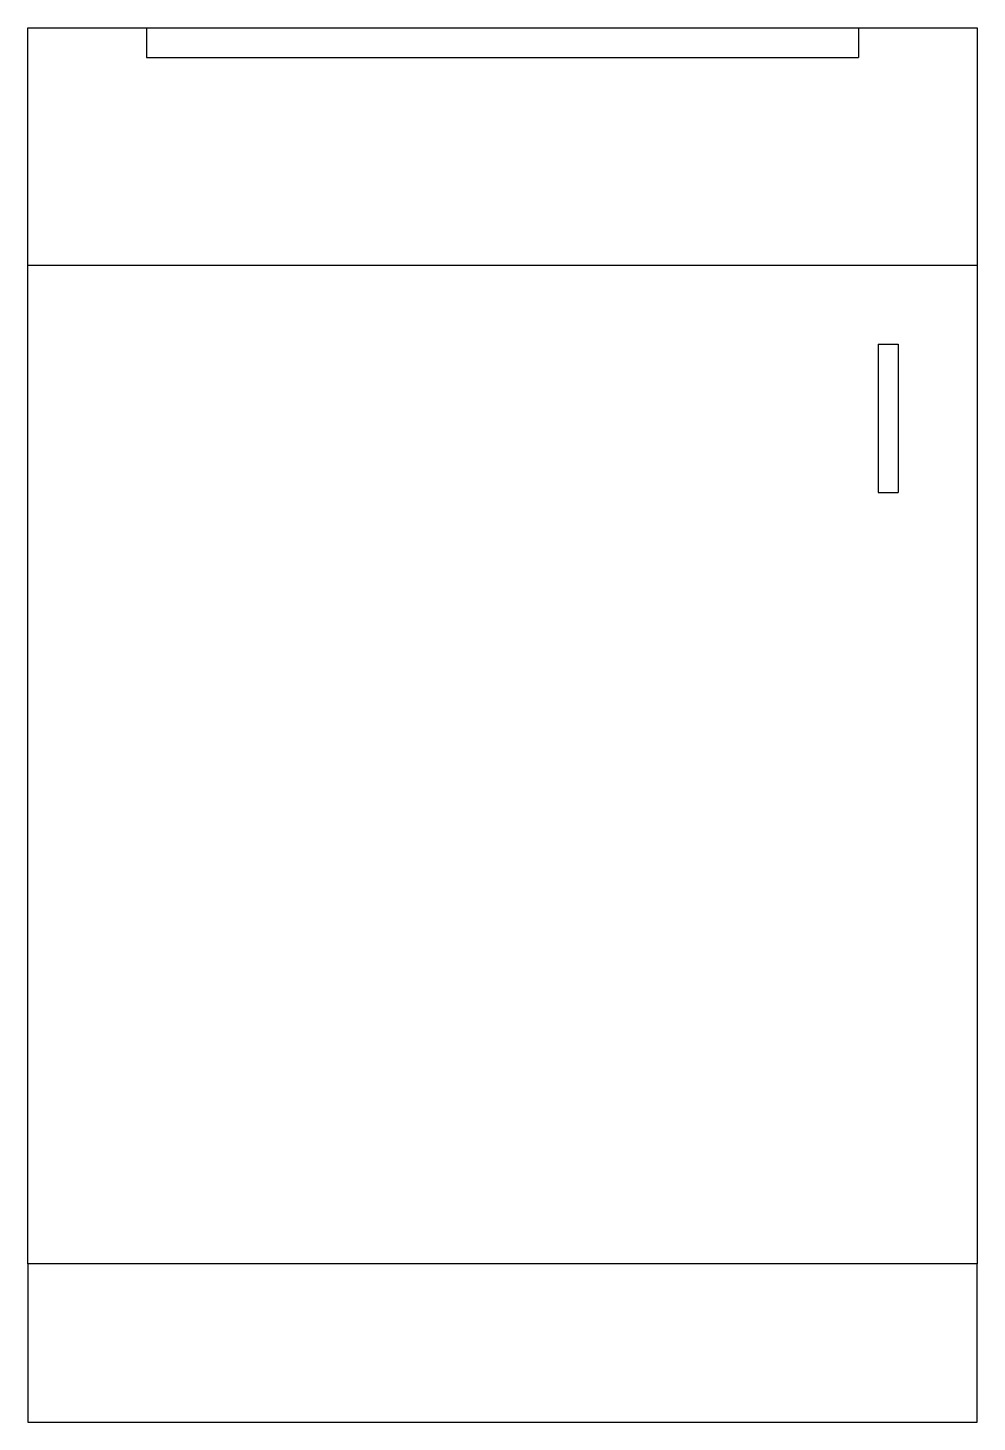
# Model space of a CAD drawing. Extents: x 0 to 24, y 0 to 35.2.
import ezdxf

# ---------------------------------------------------------------- set-up
doc = ezdxf.new("R2010")
doc.units = 0
doc.header["$LTSCALE"] = 3
doc.linetypes.add('HIDDEN', pattern=[0])
doc.linetypes.add('HIDDEN2', pattern=[0])
doc.layers.get('0').update_dxf_attribs({"linetype": 'CONTINUOUS'})
doc.layers.add('HID', color=7, linetype='HIDDEN')
doc.layers.add('HID2', color=7, linetype='HIDDEN2')

msp = doc.modelspace()

# ---------------------------------------------------------------- linework, layer by layer
at = {"color": 0}
for p, q in [((0, 4), (0, 35.25)), ((0, 35.25), (24, 35.25)), ((24, 35.25), (24, 4)), ((0, 29.25), (24, 29.25)), ((21.5, 27.25), (21.5, 23.5)), ((21.5, 27.25), (22, 27.25)), ((22, 27.25), (22, 23.5)), ((21.5, 23.5), (22, 23.5)), ((24, 4), (0, 4)), ((0, 4), (0, 0)), ((24, 0), (24, 4)), ((0, 0), (24, 0))]:
    msp.add_line(p, q, dxfattribs=at)
at = {"layer": 'HID', "color": 0}
msp.add_line((3, 34.5), (21, 34.5), dxfattribs=at)
at = {"layer": 'HID2', "color": 0}
for p, q in [((3, 35.25), (3, 34.5)), ((21, 35.25), (21, 34.5))]:
    msp.add_line(p, q, dxfattribs=at)

doc.saveas('drawing.dxf')
